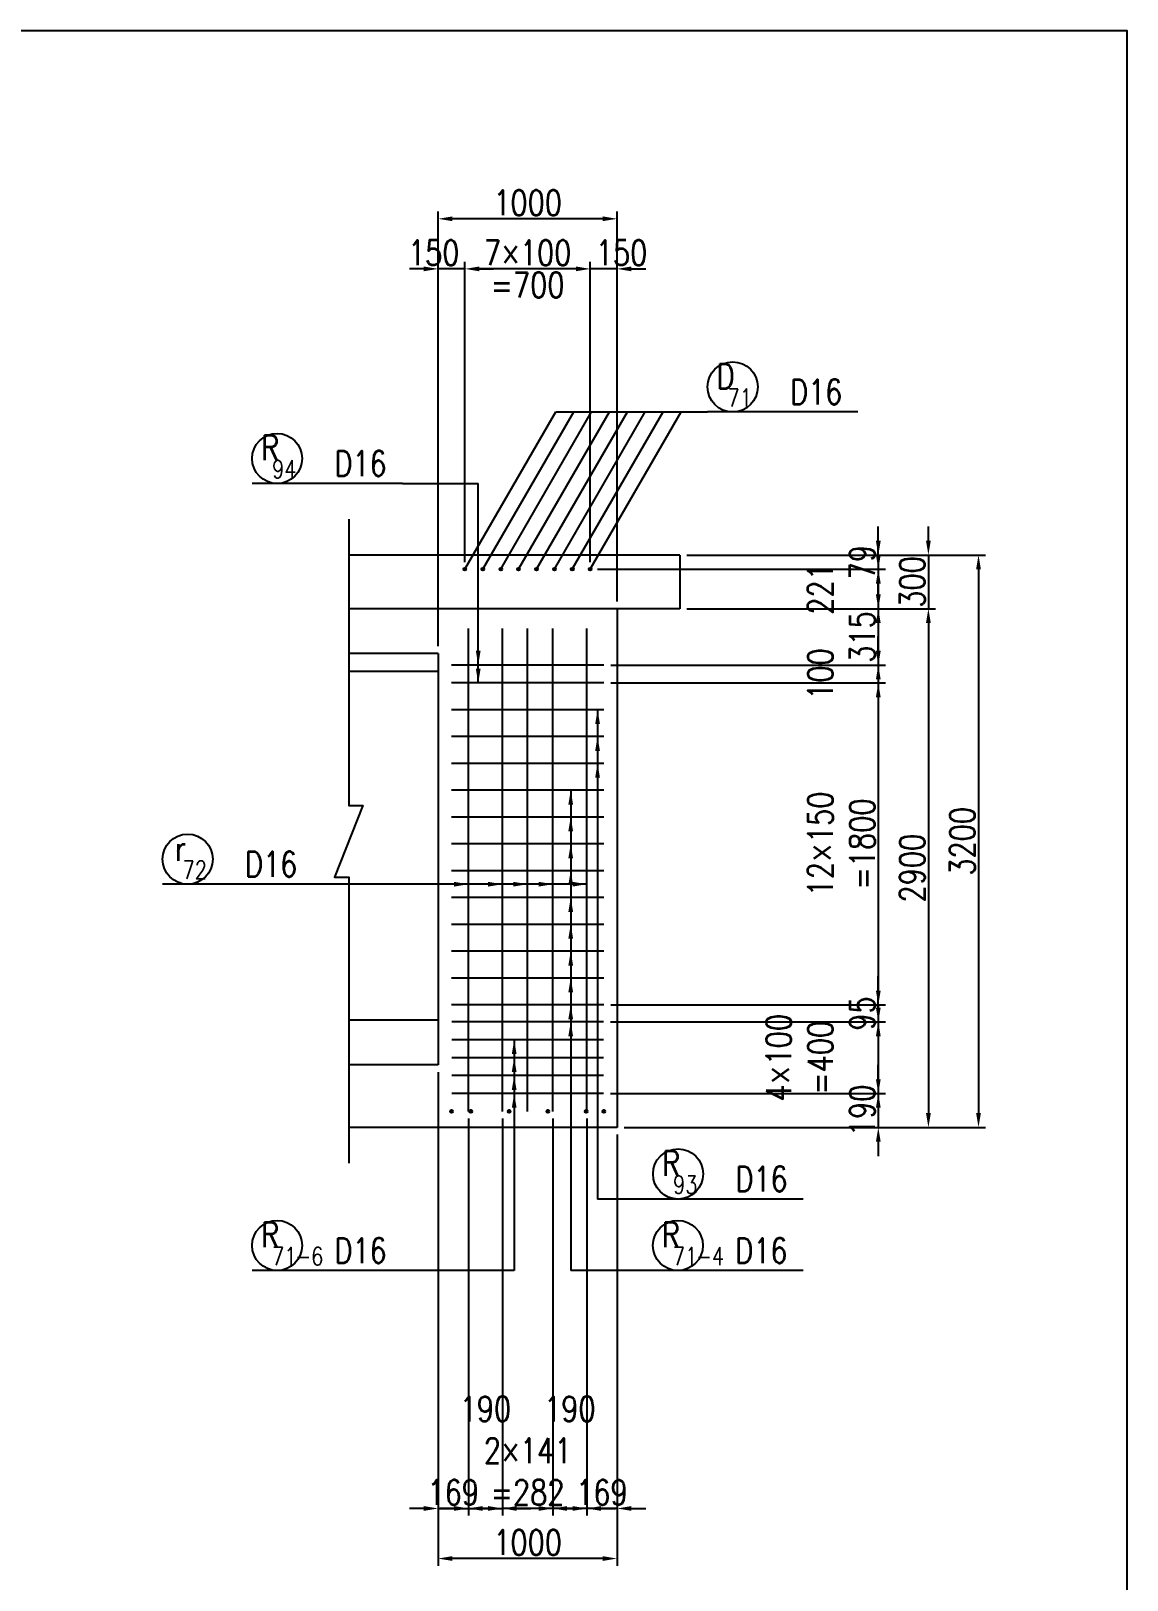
# Model space of a CAD drawing. Header units: millimetres. Extents: x -41433 to 131500, y -94900 to 39745.
# Drawn here: x 125375 to 131500, y 1840 to 10500 of the extents above; entities that cross this region are included whole.
import ezdxf
from ezdxf.enums import TextEntityAlignment as Align

# ---------------------------------------------------------------- set-up
doc = ezdxf.new("R2010")
doc.units = ezdxf.units.MM
doc.header["$LTSCALE"] = 160
doc.header["$MEASUREMENT"] = 0
doc.layers.get('DEFPOINTS').update_dxf_attribs({"color": 53, "linetype": 'CONTINUOUS'})
for name, color, linetype in [('DIM', 6, 'CONTINUOUS'), ('DIM-L', 6, 'CONTINUOUS'), ('GAIKEI-KEIKAKU', 4, 'CONTINUOUS'), ('TEKKIN-C', 3, 'CONTINUOUS'), ('TEKKIN-L', 2, 'CONTINUOUS'), ('TEXT', 4, 'CONTINUOUS')]:
    doc.layers.add(name, color=color, linetype=linetype)
doc.styles.add('DIM-TEXT', font='ROMANS', dxfattribs={"width": 0.8, "bigfont": 'EXTFONT'})
doc.styles.add('romans', font='romans.shx', dxfattribs={"bigfont": 'extfont.shx'})
doc.dimstyles.new('DIM40', dxfattribs={"dimscale": 40, "dimtxt": 3.5, "dimasz": 2, "dimexe": 1, "dimexo": 1, "dimgap": 0.5, "dimtad": 1, "dimdec": 0, "dimzin": 9, "dimdsep": 46, "dimtxsty": 'DIM-TEXT', "dimcen": 0, "dimclrt": 4, "dimaunit": 1, "dimadec": 4, "dimazin": 0, "dimtfac": 1, "dimtdec": 0, "dimtix": 1, "dimtmove": 2, "dimatfit": 0, "dimfxl": 1, "dimlwd": -1, "dimlwe": -1, "dimarcsym": 0})

# ---------------------------------------------------------------- blocks, each defined once
blk = doc.blocks.new('*D132')
at = {"layer": 'DEFPOINTS', "color": 0, "transparency": 16777216}
for p in [(127650, 4720), (128650, 4370), (127650, 1960)]:
    blk.add_point(p, dxfattribs=at)
at = {"layer": 'DIM', "color": 0, "transparency": 16777216}
for p, q in [((127650, 4680), (127650, 1920)), ((128650, 4330), (128650, 1920)), ((128570, 1960), (127730, 1960))]:
    blk.add_line(p, q, dxfattribs=at)
for points in [[(127730, 1973.3), (127730, 1946.7), (127650, 1960)], [(128570, 1973.3), (128570, 1946.7), (128650, 1960)]]:
    blk.add_solid(points, dxfattribs=at)
at = {"layer": 'DIM', "color": 4, "transparency": 16777216, "insert": (128150, 2050), "char_height": 140, "attachment_point": 5, "style": 'DIM-TEXT'}
blk.add_mtext('1000', dxfattribs=at)
blk = doc.blocks.new('*D133')
at = {"layer": 'DEFPOINTS', "color": 0, "transparency": 16777216}
for p in [(128481, 4460), (128650, 4370), (128481, 2240)]:
    blk.add_point(p, dxfattribs=at)
at = {"layer": 'DIM', "color": 0, "transparency": 16777216}
for p, q in [((128481, 4420), (128481, 2200)), ((128650, 4330), (128650, 2200)), ((128401, 2240), (128321, 2240)), ((128650, 2240), (128481, 2240)), ((128730, 2240), (128810, 2240))]:
    blk.add_line(p, q, dxfattribs=at)
for points in [[(128401, 2253.3), (128401, 2226.7), (128481, 2240)], [(128730, 2253.3), (128730, 2226.7), (128650, 2240)]]:
    blk.add_solid(points, dxfattribs=at)
at = {"layer": 'DIM', "color": 4, "transparency": 16777216, "insert": (128565.5, 2330), "char_height": 140, "attachment_point": 5, "style": 'DIM-TEXT'}
blk.add_mtext('169', dxfattribs=at)
blk = doc.blocks.new('*D134')
at = {"layer": 'DEFPOINTS', "color": 0, "transparency": 16777216}
for p in [(128291, 4460), (128481, 4460), (128291, 2240)]:
    blk.add_point(p, dxfattribs=at)
at = {"layer": 'DIM', "color": 0, "transparency": 16777216}
for p, q in [((128291, 4420), (128291, 2200)), ((128481, 4420), (128481, 2200)), ((128211, 2240), (128131, 2240)), ((128481, 2240), (128291, 2240)), ((128561, 2240), (128641, 2240))]:
    blk.add_line(p, q, dxfattribs=at)
for points in [[(128211, 2253.3), (128211, 2226.7), (128291, 2240)], [(128561, 2253.3), (128561, 2226.7), (128481, 2240)]]:
    blk.add_solid(points, dxfattribs=at)
at = {"layer": 'DIM', "color": 4, "transparency": 16777216, "insert": (128386, 2563.3), "char_height": 140, "attachment_point": 5, "style": 'DIM-TEXT'}
blk.add_mtext('190\\P \\P ', dxfattribs=at)
blk = doc.blocks.new('*D135')
at = {"layer": 'DEFPOINTS', "color": 0, "transparency": 16777216}
for p in [(128009, 4460), (128291, 4460), (128009, 2240)]:
    blk.add_point(p, dxfattribs=at)
at = {"layer": 'DIM', "color": 0, "transparency": 16777216}
for p, q in [((128009, 4420), (128009, 2200)), ((128291, 4420), (128291, 2200)), ((127929, 2240), (127849, 2240)), ((128291, 2240), (128009, 2240)), ((128371, 2240), (128451, 2240))]:
    blk.add_line(p, q, dxfattribs=at)
for points in [[(127929, 2253.3), (127929, 2226.7), (128009, 2240)], [(128371, 2253.3), (128371, 2226.7), (128291, 2240)]]:
    blk.add_solid(points, dxfattribs=at)
at = {"layer": 'DIM', "color": 4, "transparency": 16777216, "insert": (128150, 2446.7), "char_height": 140, "attachment_point": 5, "style": 'DIM-TEXT'}
blk.add_mtext('2×141\\P=282', dxfattribs=at)
blk = doc.blocks.new('*D136')
at = {"layer": 'DEFPOINTS', "color": 0, "transparency": 16777216}
for p in [(127819, 4460), (128009, 4460), (128009, 2240)]:
    blk.add_point(p, dxfattribs=at)
at = {"layer": 'DIM', "color": 0, "transparency": 16777216}
for p, q in [((127819, 4420), (127819, 2200)), ((128009, 4420), (128009, 2200)), ((127739, 2240), (127659, 2240)), ((127819, 2240), (128009, 2240)), ((128089, 2240), (128169, 2240))]:
    blk.add_line(p, q, dxfattribs=at)
for points in [[(127739, 2253.3), (127739, 2226.7), (127819, 2240)], [(128089, 2253.3), (128089, 2226.7), (128009, 2240)]]:
    blk.add_solid(points, dxfattribs=at)
at = {"layer": 'DIM', "color": 4, "transparency": 16777216, "insert": (127914, 2563.3), "char_height": 140, "attachment_point": 5, "style": 'DIM-TEXT'}
blk.add_mtext('190\\P \\P ', dxfattribs=at)
blk = doc.blocks.new('*D137')
at = {"layer": 'DEFPOINTS', "color": 0, "transparency": 16777216}
for p in [(127650, 4720), (127819, 4460), (127819, 2240)]:
    blk.add_point(p, dxfattribs=at)
at = {"layer": 'DIM', "color": 0, "transparency": 16777216}
for p, q in [((127650, 4680), (127650, 2200)), ((127819, 4420), (127819, 2200)), ((127570, 2240), (127490, 2240)), ((127650, 2240), (127819, 2240)), ((127899, 2240), (127979, 2240))]:
    blk.add_line(p, q, dxfattribs=at)
for points in [[(127570, 2253.3), (127570, 2226.7), (127650, 2240)], [(127899, 2253.3), (127899, 2226.7), (127819, 2240)]]:
    blk.add_solid(points, dxfattribs=at)
at = {"layer": 'DIM', "color": 4, "transparency": 16777216, "insert": (127734.5, 2330), "char_height": 140, "attachment_point": 5, "style": 'DIM-TEXT'}
blk.add_mtext('169', dxfattribs=at)
blk = doc.blocks.new('*D138')
at = {"layer": 'DEFPOINTS', "color": 0, "transparency": 16777216}
for p in [(129000, 7270), (128576, 6955), (130110, 6955)]:
    blk.add_point(p, dxfattribs=at)
at = {"layer": 'DIM', "color": 0, "transparency": 16777216}
for p, q in [((130110, 7350), (130110, 7430)), ((129040, 7270), (130150, 7270)), ((130110, 7270), (130110, 6955)), ((128616, 6955), (130150, 6955)), ((130110, 6875), (130110, 6795))]:
    blk.add_line(p, q, dxfattribs=at)
for points in [[(130096.7, 7350), (130123.3, 7350), (130110, 7270)], [(130096.7, 6875), (130123.3, 6875), (130110, 6955)]]:
    blk.add_solid(points, dxfattribs=at)
at = {"layer": 'DIM', "color": 4, "transparency": 16777216, "insert": (130020, 7112.5), "char_height": 140, "attachment_point": 5, "rotation": 90, "style": 'DIM-TEXT'}
blk.add_mtext('315', dxfattribs=at)
blk = doc.blocks.new('*D139')
at = {"layer": 'DEFPOINTS', "color": 0, "transparency": 16777216}
for p in [(128576, 6855), (128576, 5055), (130110, 5055)]:
    blk.add_point(p, dxfattribs=at)
at = {"layer": 'DIM', "color": 0, "transparency": 16777216}
for p, q in [((128616, 6855), (130150, 6855)), ((130110, 6775), (130110, 5135)), ((128616, 5055), (130150, 5055))]:
    blk.add_line(p, q, dxfattribs=at)
for points in [[(130096.7, 6775), (130123.3, 6775), (130110, 6855)], [(130096.7, 5135), (130123.3, 5135), (130110, 5055)]]:
    blk.add_solid(points, dxfattribs=at)
at = {"layer": 'DIM', "color": 4, "transparency": 16777216, "insert": (129903.3, 5955), "char_height": 140, "attachment_point": 5, "rotation": 90, "style": 'DIM-TEXT'}
blk.add_mtext('12×150\\P=1800', dxfattribs=at)
blk = doc.blocks.new('*D140')
at = {"layer": 'DEFPOINTS', "color": 0, "transparency": 16777216}
for p in [(128576, 5055), (128574, 4960), (130110, 4960)]:
    blk.add_point(p, dxfattribs=at)
at = {"layer": 'DIM', "color": 0, "transparency": 16777216}
for p, q in [((130110, 5135), (130110, 5215)), ((128616, 5055), (130150, 5055)), ((130110, 5055), (130110, 4960)), ((128614, 4960), (130150, 4960)), ((130110, 4880), (130110, 4800))]:
    blk.add_line(p, q, dxfattribs=at)
for points in [[(130096.7, 5135), (130123.3, 5135), (130110, 5055)], [(130096.7, 4880), (130123.3, 4880), (130110, 4960)]]:
    blk.add_solid(points, dxfattribs=at)
at = {"layer": 'DIM', "color": 4, "transparency": 16777216, "insert": (130020, 5007.5), "char_height": 140, "attachment_point": 5, "rotation": 90, "style": 'DIM-TEXT'}
blk.add_mtext('95', dxfattribs=at)
blk = doc.blocks.new('*D141')
at = {"layer": 'DEFPOINTS', "color": 0, "transparency": 16777216}
for p in [(128574, 4960), (128574, 4560), (130110, 4560)]:
    blk.add_point(p, dxfattribs=at)
at = {"layer": 'DIM', "color": 0, "transparency": 16777216}
for p, q in [((130110, 5040), (130110, 5120)), ((128614, 4960), (130150, 4960)), ((130110, 4960), (130110, 4560)), ((128614, 4560), (130150, 4560)), ((130110, 4480), (130110, 4400))]:
    blk.add_line(p, q, dxfattribs=at)
for points in [[(130096.7, 5040), (130123.3, 5040), (130110, 4960)], [(130096.7, 4480), (130123.3, 4480), (130110, 4560)]]:
    blk.add_solid(points, dxfattribs=at)
at = {"layer": 'DIM', "color": 4, "transparency": 16777216, "insert": (129786.7, 4760), "char_height": 140, "attachment_point": 5, "rotation": 90, "style": 'DIM-TEXT'}
blk.add_mtext('4×100\\P=400\\P ', dxfattribs=at)
blk = doc.blocks.new('*D142')
at = {"layer": 'DEFPOINTS', "color": 0, "transparency": 16777216}
for p in [(128574, 4560), (128650, 4370), (130110, 4370)]:
    blk.add_point(p, dxfattribs=at)
at = {"layer": 'DIM', "color": 0, "transparency": 16777216}
for p, q in [((130110, 4640), (130110, 4720)), ((128614, 4560), (130150, 4560)), ((130110, 4560), (130110, 4370)), ((128690, 4370), (130150, 4370)), ((130110, 4290), (130110, 4210))]:
    blk.add_line(p, q, dxfattribs=at)
for points in [[(130096.7, 4640), (130123.3, 4640), (130110, 4560)], [(130096.7, 4290), (130123.3, 4290), (130110, 4370)]]:
    blk.add_solid(points, dxfattribs=at)
at = {"layer": 'DIM', "color": 4, "transparency": 16777216, "insert": (130020, 4465), "char_height": 140, "attachment_point": 5, "rotation": 90, "style": 'DIM-TEXT'}
blk.add_mtext('190', dxfattribs=at)
blk = doc.blocks.new('*D143')
at = {"layer": 'DEFPOINTS', "color": 0, "transparency": 16777216}
for p in [(129000, 7570), (129000, 7270), (130390, 7270)]:
    blk.add_point(p, dxfattribs=at)
at = {"layer": 'DIM', "color": 0, "transparency": 16777216}
for p, q in [((130390, 7650), (130390, 7730)), ((129040, 7570), (130430, 7570)), ((130390, 7570), (130390, 7270)), ((129040, 7270), (130430, 7270)), ((130390, 7190), (130390, 7110))]:
    blk.add_line(p, q, dxfattribs=at)
for points in [[(130376.7, 7650), (130403.3, 7650), (130390, 7570)], [(130376.7, 7190), (130403.3, 7190), (130390, 7270)]]:
    blk.add_solid(points, dxfattribs=at)
at = {"layer": 'DIM', "color": 4, "transparency": 16777216, "insert": (130300, 7420), "char_height": 140, "attachment_point": 5, "rotation": 90, "style": 'DIM-TEXT'}
blk.add_mtext('300', dxfattribs=at)
blk = doc.blocks.new('*D144')
at = {"layer": 'DEFPOINTS', "color": 0, "transparency": 16777216}
for p in [(129000, 7270), (128650, 4370), (130390, 4370)]:
    blk.add_point(p, dxfattribs=at)
at = {"layer": 'DIM', "color": 0, "transparency": 16777216}
for p, q in [((129040, 7270), (130430, 7270)), ((130390, 7190), (130390, 4450)), ((128690, 4370), (130430, 4370))]:
    blk.add_line(p, q, dxfattribs=at)
for points in [[(130376.7, 7190), (130403.3, 7190), (130390, 7270)], [(130376.7, 4450), (130403.3, 4450), (130390, 4370)]]:
    blk.add_solid(points, dxfattribs=at)
at = {"layer": 'DIM', "color": 4, "transparency": 16777216, "insert": (130300, 5820), "char_height": 140, "attachment_point": 5, "rotation": 90, "style": 'DIM-TEXT'}
blk.add_mtext('2900', dxfattribs=at)
blk = doc.blocks.new('*D145')
at = {"layer": 'DEFPOINTS', "color": 0, "transparency": 16777216}
for p in [(129000, 7570), (128650, 4370), (130670, 4370)]:
    blk.add_point(p, dxfattribs=at)
at = {"layer": 'DIM', "color": 0, "transparency": 16777216}
for p, q in [((129040, 7570), (130710, 7570)), ((130670, 7490), (130670, 4450)), ((128690, 4370), (130710, 4370))]:
    blk.add_line(p, q, dxfattribs=at)
for points in [[(130656.7, 7490), (130683.3, 7490), (130670, 7570)], [(130656.7, 4450), (130683.3, 4450), (130670, 4370)]]:
    blk.add_solid(points, dxfattribs=at)
at = {"layer": 'DIM', "color": 4, "transparency": 16777216, "insert": (130580, 5970), "char_height": 140, "attachment_point": 5, "rotation": 90, "style": 'DIM-TEXT'}
blk.add_mtext('3200', dxfattribs=at)
blk = doc.blocks.new('*D515')
at = {"layer": 'DEFPOINTS', "color": 0, "transparency": 16777216}
for p in [(128576, 6955), (128576, 6855), (130110, 6855)]:
    blk.add_point(p, dxfattribs=at)
at = {"layer": 'DIM', "color": 0, "transparency": 16777216}
for p, q in [((130110, 7035), (130110, 7115)), ((128616, 6955), (130150, 6955)), ((130110, 6955), (130110, 6855)), ((128616, 6855), (130150, 6855)), ((130110, 6775), (130110, 6695))]:
    blk.add_line(p, q, dxfattribs=at)
for points in [[(130096.7, 7035), (130123.3, 7035), (130110, 6955)], [(130096.7, 6775), (130123.3, 6775), (130110, 6855)]]:
    blk.add_solid(points, dxfattribs=at)
at = {"layer": 'DIM', "color": 4, "transparency": 16777216, "insert": (129903.3, 6905), "char_height": 140, "attachment_point": 5, "rotation": 90, "style": 'DIM-TEXT'}
blk.add_mtext('100\\P ', dxfattribs=at)
blk = doc.blocks.new('*D767')
at = {"layer": 'DEFPOINTS', "color": 0, "transparency": 16777216}
for p in [(127650, 9450), (128650, 7270), (127650, 7020)]:
    blk.add_point(p, dxfattribs=at)
at = {"layer": 'DIM', "color": 0, "transparency": 16777216}
for p, q in [((127650, 7060), (127650, 9490)), ((128570, 9450), (127730, 9450)), ((128650, 7310), (128650, 9490))]:
    blk.add_line(p, q, dxfattribs=at)
for points in [[(127730, 9463.3), (127730, 9436.7), (127650, 9450)], [(128570, 9463.3), (128570, 9436.7), (128650, 9450)]]:
    blk.add_solid(points, dxfattribs=at)
at = {"layer": 'DIM', "color": 4, "transparency": 16777216, "insert": (128150, 9540), "char_height": 140, "attachment_point": 5, "style": 'DIM-TEXT'}
blk.add_mtext('1000', dxfattribs=at)
blk = doc.blocks.new('*D765')
at = {"layer": 'DEFPOINTS', "color": 0, "transparency": 16777216}
for p in [(129000, 7570), (128500, 7491), (130110, 7491)]:
    blk.add_point(p, dxfattribs=at)
at = {"layer": 'DIM', "color": 0, "transparency": 16777216}
for p, q in [((130110, 7650), (130110, 7730)), ((129040, 7570), (130150, 7570)), ((130110, 7570), (130110, 7491)), ((128540, 7491), (130150, 7491)), ((130110, 7411), (130110, 7331))]:
    blk.add_line(p, q, dxfattribs=at)
for points in [[(130096.7, 7650), (130123.3, 7650), (130110, 7570)], [(130096.7, 7411), (130123.3, 7411), (130110, 7491)]]:
    blk.add_solid(points, dxfattribs=at)
at = {"layer": 'DIM', "color": 4, "transparency": 16777216, "insert": (130020, 7530.5), "char_height": 140, "attachment_point": 5, "rotation": 90, "style": 'DIM-TEXT'}
blk.add_mtext('79', dxfattribs=at)
blk = doc.blocks.new('*D766')
at = {"layer": 'DEFPOINTS', "color": 0, "transparency": 16777216}
for p in [(128500, 7491), (129000, 7270), (130110, 7270)]:
    blk.add_point(p, dxfattribs=at)
at = {"layer": 'DIM', "color": 0, "transparency": 16777216}
for p, q in [((130110, 7571), (130110, 7651)), ((128540, 7491), (130150, 7491)), ((130110, 7491), (130110, 7270)), ((129040, 7270), (130150, 7270)), ((130110, 7190), (130110, 7110))]:
    blk.add_line(p, q, dxfattribs=at)
for points in [[(130096.7, 7571), (130123.3, 7571), (130110, 7491)], [(130096.7, 7190), (130123.3, 7190), (130110, 7270)]]:
    blk.add_solid(points, dxfattribs=at)
at = {"layer": 'DIM', "color": 4, "transparency": 16777216, "insert": (129903.3, 7380.5), "char_height": 140, "attachment_point": 5, "rotation": 90, "style": 'DIM-TEXT'}
blk.add_mtext('221\\P ', dxfattribs=at)
blk = doc.blocks.new('*D762')
at = {"layer": 'DEFPOINTS', "color": 0, "transparency": 16777216}
for p in [(128500, 9170), (128500, 7491), (128650, 7270)]:
    blk.add_point(p, dxfattribs=at)
at = {"layer": 'DIM', "color": 0, "transparency": 16777216}
for p, q in [((128500, 7531), (128500, 9210)), ((128650, 7310), (128650, 9210)), ((128420, 9170), (128340, 9170)), ((128650, 9170), (128500, 9170)), ((128730, 9170), (128810, 9170))]:
    blk.add_line(p, q, dxfattribs=at)
for points in [[(128420, 9183.3), (128420, 9156.7), (128500, 9170)], [(128730, 9183.3), (128730, 9156.7), (128650, 9170)]]:
    blk.add_solid(points, dxfattribs=at)
at = {"layer": 'DIM', "color": 4, "transparency": 16777216, "insert": (128675, 9260), "char_height": 140, "attachment_point": 5, "style": 'DIM-TEXT'}
blk.add_mtext('150', dxfattribs=at)
blk = doc.blocks.new('*D763')
at = {"layer": 'DEFPOINTS', "color": 0, "transparency": 16777216}
for p in [(127800, 9170), (127800, 7491), (128500, 7491)]:
    blk.add_point(p, dxfattribs=at)
at = {"layer": 'DIM', "color": 0, "transparency": 16777216}
for p, q in [((127800, 7531), (127800, 9210)), ((128500, 7531), (128500, 9210)), ((128420, 9170), (127880, 9170))]:
    blk.add_line(p, q, dxfattribs=at)
for points in [[(127880, 9183.3), (127880, 9156.7), (127800, 9170)], [(128420, 9183.3), (128420, 9156.7), (128500, 9170)]]:
    blk.add_solid(points, dxfattribs=at)
at = {"layer": 'DIM', "color": 4, "transparency": 16777216, "char_height": 140, "attachment_point": 5, "style": 'DIM-TEXT'}
for s, insert in [('7×100', (128150, 9260)), ('=700', (128150, 9080))]:
    blk.add_mtext(s, dxfattribs=dict(at, insert=insert))
blk = doc.blocks.new('*D764')
at = {"layer": 'DEFPOINTS', "color": 0, "transparency": 16777216}
for p in [(127650, 9170), (127800, 7491), (127650, 7020)]:
    blk.add_point(p, dxfattribs=at)
at = {"layer": 'DIM', "color": 0, "transparency": 16777216}
for p, q in [((127650, 7060), (127650, 9210)), ((127800, 7531), (127800, 9210)), ((127570, 9170), (127490, 9170)), ((127800, 9170), (127650, 9170)), ((127880, 9170), (127960, 9170))]:
    blk.add_line(p, q, dxfattribs=at)
for points in [[(127570, 9183.3), (127570, 9156.7), (127650, 9170)], [(127880, 9183.3), (127880, 9156.7), (127800, 9170)]]:
    blk.add_solid(points, dxfattribs=at)
at = {"layer": 'DIM', "color": 4, "transparency": 16777216, "insert": (127625, 9260), "char_height": 140, "attachment_point": 5, "style": 'DIM-TEXT'}
blk.add_mtext('150', dxfattribs=at)

msp = doc.modelspace()

# ---------------------------------------------------------------- linework, layer by layer
at = {"layer": 'DEFPOINTS', "flags": 128}
msp.add_lwpolyline([(100000, -6300), (131500, -6300), (131500, 10500), (100000, 10500)], close=True, dxfattribs=at)
at = {"layer": 'DEFPOINTS'}
for centre, radius in [((127724, 4460), 8), ((127724, 4460), 4), ((127832.8, 4460), 8), ((127832.8, 4460), 4), ((128047.67, 4460), 8), ((128047.67, 4460), 4), ((128262.33, 4460), 8), ((128262.33, 4460), 4), ((128477.2, 4460), 8), ((128477.2, 4460), 4), ((128576, 4460), 8), ((128576, 4460), 4)]:
    msp.add_circle(centre, radius, dxfattribs=at)
at = {"layer": 'DIM-L'}
for p, q in [((127800, 7491), (128307.49, 8370)), ((127900, 7491), (128407.49, 8370)), ((128000, 7491), (128507.49, 8370)), ((128100, 7491), (128607.49, 8370)), ((128200, 7491), (128707.49, 8370)), ((128300, 7491), (128807.49, 8370)), ((128307.49, 8370), (129156.09, 8370)), ((128400, 7491), (128907.49, 8370)), ((128500, 7491), (129007.49, 8370)), ((129996.09, 8370), (129156.09, 8370)), ((127450, 7970), (126610, 7970)), ((127450, 7970), (127874, 7970)), ((127874, 6855), (127874, 7970)), ((128541, 6705), (128541, 3970)), ((128391, 6255), (128391, 3570)), ((126950, 5730), (126110, 5730)), ((128481, 5730), (126950, 5730)), ((128075, 4860), (128075, 3570)), ((128850, 3970), (128541, 3970)), ((129691, 3970), (128851, 3970)), ((127450, 3570), (126610, 3570)), ((128075, 3570), (127450, 3570)), ((128850, 3570), (128391, 3570)), ((129690, 3570), (128850, 3570))]:
    msp.add_line(p, q, dxfattribs=at)
at = {"layer": 'DIM-L', "flags": 128}
msp.add_lwpolyline([(127150, 7770), (127150, 6170), (127230, 6170), (127070, 5770), (127150, 5770), (127150, 4170)], dxfattribs=at)
at = {"layer": 'DIM-L'}
for centre in [(129296.09, 8510), (126750, 8110), (126250, 5870), (128991, 4110), (126750, 3710), (128990, 3710)]:
    msp.add_circle(centre, 140, dxfattribs=at)
for points in [[(127860.67, 7035), (127887.33, 7035), (127874, 6955)], [(127860.67, 6935), (127887.33, 6935), (127874, 6855)], [(128554.33, 6625), (128527.67, 6625), (128541, 6705)], [(128554.33, 6475), (128527.67, 6475), (128541, 6555)], [(128554.33, 6325), (128527.67, 6325), (128541, 6405)], [(128404.33, 6175), (128377.67, 6175), (128391, 6255)], [(128404.33, 6025), (128377.67, 6025), (128391, 6105)], [(128404.33, 5875), (128377.67, 5875), (128391, 5955)], [(128404.33, 5725), (128377.67, 5725), (128391, 5805)], [(127739, 5716.67), (127739, 5743.33), (127819, 5730)], [(127929, 5716.67), (127929, 5743.33), (128009, 5730)], [(128070, 5716.67), (128070, 5743.33), (128150, 5730)], [(128211, 5716.67), (128211, 5743.33), (128291, 5730)], [(128401, 5716.67), (128401, 5743.33), (128481, 5730)], [(128404.33, 5575), (128377.67, 5575), (128391, 5655)], [(128404.33, 5425), (128377.67, 5425), (128391, 5505)], [(128404.33, 5275), (128377.67, 5275), (128391, 5355)], [(128404.33, 5125), (128377.67, 5125), (128391, 5205)], [(128404.33, 4975), (128377.67, 4975), (128391, 5055)], [(128404.33, 4880), (128377.67, 4880), (128391, 4960)], [(128088.33, 4780), (128061.67, 4780), (128075, 4860)], [(128088.33, 4680), (128061.67, 4680), (128075, 4760)], [(128088.33, 4580), (128061.67, 4580), (128075, 4660)], [(128088.33, 4480), (128061.67, 4480), (128075, 4560)]]:
    msp.add_solid(points, dxfattribs=at)
at = {"layer": 'GAIKEI-KEIKAKU'}
for p, q in [((129000, 7570), (127150, 7570)), ((129000, 7570), (129000, 7270)), ((129000, 7270), (127150, 7270)), ((128650, 7270), (128650, 4370)), ((127650, 7020), (127150, 7020)), ((127650, 7020), (127650, 4720)), ((127650, 6920), (127150, 6920)), ((127650, 4970), (127150, 4970)), ((127650, 4720), (127150, 4720)), ((128650, 4370), (127150, 4370))]:
    msp.add_line(p, q, dxfattribs=at)
at = {"layer": 'TEKKIN-C'}
for p, q in [((127819, 4460), (127819, 7160)), ((128009, 4460), (128009, 7160)), ((128150, 4460), (128150, 7160)), ((128291, 4460), (128291, 7160)), ((128481, 4460), (128481, 7160))]:
    msp.add_line(p, q, dxfattribs=at)
at = {"layer": 'TEKKIN-L'}
for p, q in [((128576, 6955), (127724, 6955)), ((128576, 6855), (127724, 6855)), ((128576, 6705), (127724, 6705)), ((128576, 6555), (127724, 6555)), ((128576, 6405), (127724, 6405)), ((128576, 6255), (127724, 6255)), ((128576, 6105), (127724, 6105)), ((128576, 5955), (127724, 5955)), ((128576, 5805), (127724, 5805)), ((128576, 5655), (127724, 5655)), ((128576, 5505), (127724, 5505)), ((128576, 5355), (127724, 5355)), ((128576, 5205), (127724, 5205)), ((128576, 5055), (127724, 5055)), ((128574, 4960), (127726, 4960)), ((128574, 4860), (127726, 4860)), ((128574, 4760), (127726, 4760)), ((128574, 4660), (127726, 4660)), ((128574, 4560), (127726, 4560))]:
    msp.add_line(p, q, dxfattribs=at)
for centre, radius in [((127800, 7491), 8), ((127800, 7491), 4), ((127900, 7491), 8), ((127900, 7491), 4), ((128000, 7491), 8), ((128000, 7491), 4), ((128100, 7491), 8), ((128100, 7491), 4), ((128200, 7491), 8), ((128200, 7491), 4), ((128300, 7491), 8), ((128300, 7491), 4), ((128400, 7491), 8), ((128400, 7491), 4), ((128500, 7491), 8), ((128500, 7491), 4)]:
    msp.add_circle(centre, radius, dxfattribs=at)

# ---------------------------------------------------------------- texts
at = {"layer": 'TEXT', "style": 'romans', "width": 0.8}
for s, height, p in [('D', 140, (129256.09, 8570)), ('71', 100, (129336.09, 8450)), ('R', 140, (126710, 8170)), ('94', 100, (126790, 8050)), ('r', 140, (126210, 5930)), ('72', 100, (126290, 5810)), ('R', 140, (128951, 4170)), ('93', 100, (129031, 4050)), ('R', 140, (126710, 3770)), ('R', 140, (128950, 3770)), ('71', 100, (126790, 3650)), ('-6', 100, (126930, 3650)), ('71', 100, (129030, 3650)), ('-4', 100, (129170, 3650))]:
    msp.add_text(s, height=height, rotation=0.000107, dxfattribs=at).set_placement(p, align=Align.MIDDLE)
for p in [(129616.09, 8370), (127070, 7970), (126570, 5730), (129311, 3970), (127070, 3570), (129310, 3570)]:
    msp.add_text('D16', height=140, rotation=0.000107, dxfattribs=at).set_placement(p, align=Align.BOTTOM_LEFT)

# ---------------------------------------------------------------- dimensions: what is measured, and where the dimension line sits
at = {"layer": 'DIM'}
for base, p1, p2, angle, picture, middle in [((127650, 9450), (128650, 7270), (127650, 7020), 180, '*D767', (128150, 9540)), ((130110, 7491), (129000, 7570), (128500, 7491), 90, '*D765', (130020, 7530.5)), ((130390, 7270), (129000, 7570), (129000, 7270), 90, '*D143', (130300, 7420)), ((130670, 4370), (129000, 7570), (128650, 4370), 90, '*D145', (130580, 5970)), ((130110, 6955), (129000, 7270), (128576, 6955), 90, '*D138', (130020, 7112.5)), ((130390, 4370), (129000, 7270), (128650, 4370), 90, '*D144', (130300, 5820)), ((130110, 4960), (128576, 5055), (128574, 4960), 90, '*D140', (130020, 5007.5)), ((127650, 1960), (128650, 4370), (127650, 4720), 180, '*D132', (128150, 2050)), ((130110, 4370), (128574, 4560), (128650, 4370), 90, '*D142', (130020, 4465)), ((128481, 2240), (128650, 4370), (128481, 4460), 180, '*D133', (128565.5, 2330))]:
    dim = msp.add_linear_dim(base=base, p1=p1, p2=p2, angle=angle, dimstyle='DIM40', dxfattribs=at)
    dim.commit()
    dim.dimension.update_dxf_attribs({"geometry": picture, "text_midpoint": middle})
for base, p1, p2, picture, middle in [((127650, 9170), (127800, 7491), (127650, 7020), '*D764', (127625, 9260)), ((128500, 9170), (128650, 7270), (128500, 7491), '*D762', (128675, 9260))]:
    dim = msp.add_linear_dim(base=base, p1=p1, p2=p2, angle=180, dimstyle='DIM40', dxfattribs=at)
    dim.commit()
    dim.dimension.update_dxf_attribs({"geometry": picture, "text_midpoint": middle, "dimtype": 160})
for base, p1, p2, angle, text, picture, middle in [((127800, 9170), (128500, 7491), (127800, 7491), 180, '7×100\\X=<>', '*D763', (128150, 9170)), ((130110, 7270), (128500, 7491), (129000, 7270), 90, '<>\\P ', '*D766', (129903.33, 7380.5)), ((130110, 6855), (128576, 6955), (128576, 6855), 90, '<>\\P ', '*D515', (129903.33, 6905)), ((130110, 5055), (128576, 6855), (128576, 5055), 90, '12×150\\P=<>', '*D139', (129903.33, 5955)), ((130110, 4560), (128574, 4960), (128574, 4560), 90, '4×100\\P=<>\\P ', '*D141', (129786.67, 4760)), ((128009, 2240), (128291, 4460), (128009, 4460), 180, '2×141\\P=<>', '*D135', (128150, 2446.67)), ((128291, 2240), (128481, 4460), (128291, 4460), 180, '<>\\P \\P ', '*D134', (128386, 2563.33))]:
    dim = msp.add_linear_dim(base=base, p1=p1, p2=p2, angle=angle, text=text, dimstyle='DIM40', dxfattribs=at)
    dim.commit()
    dim.dimension.update_dxf_attribs({"geometry": picture, "text_midpoint": middle})
dim = msp.add_linear_dim(base=(127819, 2240), p1=(127650, 4720), p2=(127819, 4460), dimstyle='DIM40', dxfattribs=at)
dim.commit()
dim.dimension.update_dxf_attribs({"geometry": '*D137', "text_midpoint": (127734.5, 2330)})
dim = msp.add_linear_dim(base=(128009, 2240), p1=(127819, 4460), p2=(128009, 4460), text='<>\\P \\P ', dimstyle='DIM40', dxfattribs=at)
dim.commit()
dim.dimension.update_dxf_attribs({"geometry": '*D136', "text_midpoint": (127914, 2563.33)})

doc.saveas('drawing.dxf')
